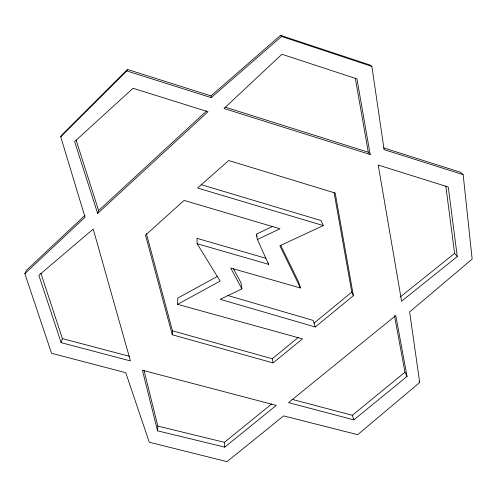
<?xml version="1.0" encoding="UTF-8"?>
<svg xmlns="http://www.w3.org/2000/svg" width="497" height="497" viewBox="0 0 497 497"><rect width="100%" height="100%" fill="white"/><g stroke="black" fill="none" stroke-linecap="round" stroke-linejoin="round"><path stroke-width="0.75" d="M265.777 258.241L197.017 238.343L197.123 243.716L268.591 264.329L257.415 239.529L279.966 228.763L184.095 200.415L145.509 235.143L172.273 334.779L273.07 362.916L302.456 338.855L177.584 304.344L177.82 298.051L217.63 276.27M172.273 334.779L172.459 330.828L146.385 233.553M157.53 430.824L142.422 370.24L276.251 405.39L224.774 447.138L157.53 430.824L157.847 426.103L144.018 370.495M61.119 342.644L38.859 275.295L93.225 229.092L130.444 360.928L61.119 342.644L62.411 338.594L40.903 273.288M97.654 213.43L207.982 111.738L133.041 88.261L74.618 141.595L97.654 213.43L98.63 210.535L206.665 110.899M24.85 273.654L85.024 217.201L60.733 136.787L126.754 70.941L127.462 69.462L210.995 95.89L280.557 35.355L369.917 64.995L371.874 66.405L384.1 149.628L463.161 174.658L472.15 259.105L409.634 311.948L419.704 382.504L357.672 434.682L283.632 415.902L226.98 461.645L149.274 442.224L125.741 372.682L51.545 353.286L24.85 273.654L26.558 270.194L85.006 215.325M60.733 136.787L62.137 134.625L127.462 69.462M126.754 70.941L211.219 97.636L281.55 36.455L371.874 66.405M314.042 323.131L351.777 292.143L334.096 192.668M172.459 330.828L272.269 358.766L298.393 337.345M233.354 268.492L241.033 282.855L241.902 288.894L220.202 299.331L315.266 326.976L353.392 295.715L335.189 193.047L228.713 160.519L197.57 188.034L323.286 225.582L320.975 220.538L201.155 184.648M292.068 399.352L352.305 415.287L404.962 372.222L394.463 315.589M353.839 419.859L407.037 376.44L395.78 315.539L288.54 402.632L353.839 419.859L352.305 415.287M157.847 426.103L224.458 442.318L271.834 403.825M400.116 297.1L454.612 253.352L445.809 185.959M457.277 256.564L401.595 301.194L378.211 165.066L448.257 187.009L457.277 256.564L454.612 253.352M177.584 304.344L220.152 281.097L197.123 243.716M257.415 239.529L256.253 234.242L272.872 226.303M323.286 225.582L279.867 245.767L300.455 287.987L230.751 268.063L241.902 288.894M62.411 338.594L129.549 356.355M227.862 295.51L313.178 320.422L315.266 326.976M225.153 107.122L368.302 152.231L370.178 154.511L224.035 108.508L281.905 54.26L356.958 78.893L370.178 154.511M383.554 147.864L460.346 172.198L463.161 174.658M280.557 35.355L281.55 36.455M419.083 381.286L419.704 382.504M404.962 372.222L407.037 376.44M280.687 245.245L298.585 281.985L300.455 287.987M351.777 292.143L353.392 295.715M256.253 234.242L257.197 236.336M76.109 140.123L98.63 210.535M268.256 262.919L268.591 264.329M272.269 358.766L273.07 362.916M355.299 78.122L368.302 152.231M210.995 95.89L211.219 97.636M224.458 442.318L224.774 447.138"/></g></svg>
